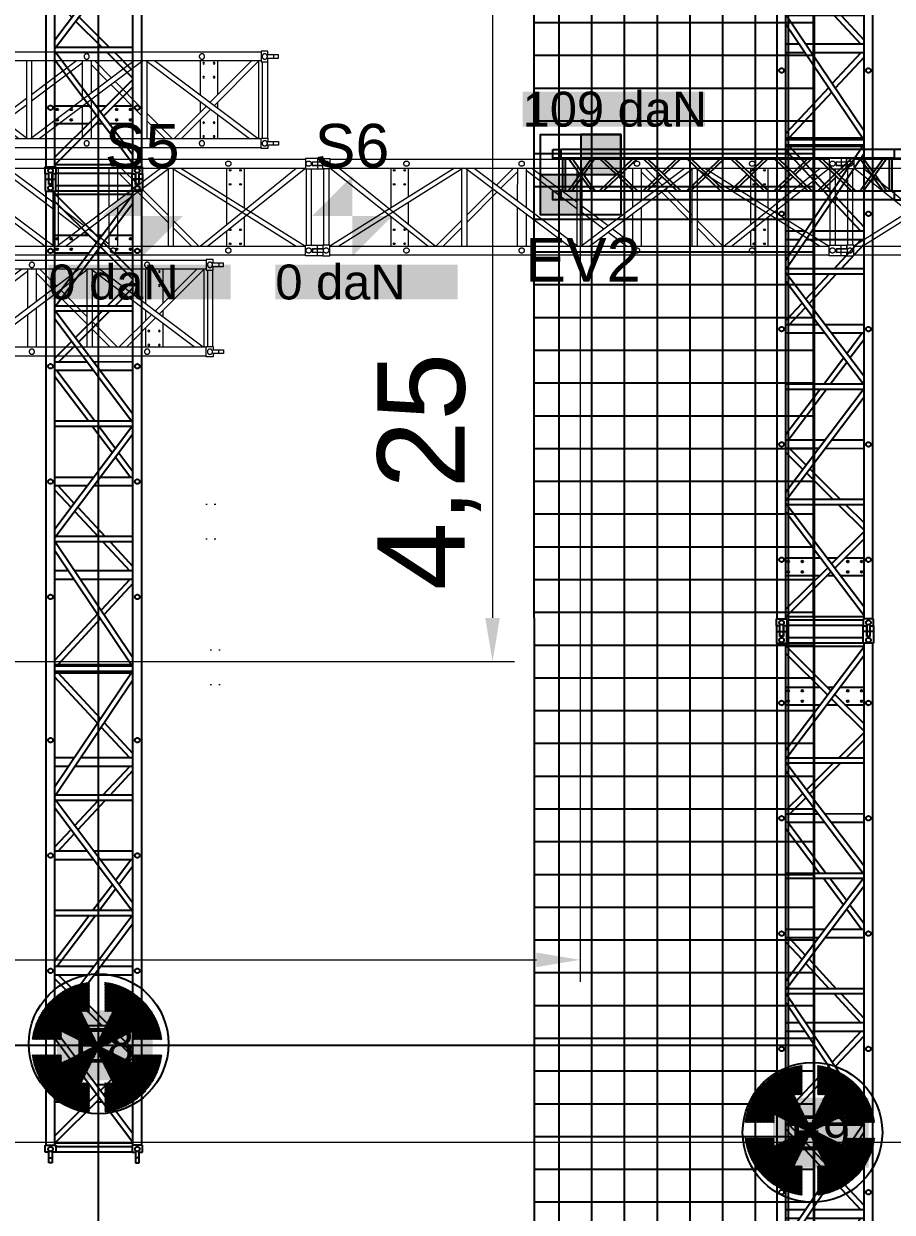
# Model space of a CAD drawing. Header units: millimetres. Extents: x -30921 to 91963, y -65754 to 26853.
# Drawn here: x 10621 to 15595, y -21787 to -14985 of the extents above; entities that cross this region are included whole.
import ezdxf
from ezdxf.enums import TextEntityAlignment as Align

# ---------------------------------------------------------------- set-up
doc = ezdxf.new("R2010")
doc.units = ezdxf.units.MM
doc.header["$LTSCALE"] = 0.1
doc.header["$MEASUREMENT"] = 0
doc.linetypes.add('CACHE2', pattern=[4.7624999999999975, 3.174999999999999, -1.587499999999999])
doc.layers.get('0').update_dxf_attribs({"linetype": 'CONTINUOUS'})
doc.layers.get('Defpoints').update_dxf_attribs({"linetype": 'CONTINUOUS'})
for name, color, linetype in [('BORN IN 90-Charges', 7, 'CONTINUOUS'), ("BORN IN 90-Points d'accroche", 1, 'CONTINUOUS'), ("BORN IN 90-Points d'accroche son", 1, 'CONTINUOUS'), ('BORN IN 90-Poutres', 7, 'CONTINUOUS'), ('LOADIST POINTS_ACCROCHES', 7, 'CONTINUOUS'), ('LOADIST POINTS_ACCROCHES_nom', 7, 'CONTINUOUS'), ('PRE RIG STACCO C500 ACIER', 7, 'CONTINUOUS'), ('SALLE PASSERELLE', 8, 'CONTINUOUS'), ('SALLE PTRES_FACE__LOINTAIN', 100, 'CONTINUOUS'), ('SALLE PTRES_JARDIN_COUR', 90, 'CONTINUOUS')]:
    doc.layers.add(name, color=color, linetype=linetype)
for name, color, linetype, lineweight in [('BORN IN 90-Cotation', 6, 'CONTINUOUS', 9), ('LOADIST POINTS_DECKCHAINES', 7, 'CONTINUOUS', 0), ('PRE RIG STACCO C300 ALU 5m Qte10', 40, 'CONTINUOUS', 0), ('PRE RIG STACCO C500 ALU 2.8m Qte18', 6, 'CONTINUOUS', 0), ('PRE RIG STACCO C500 ALU 3m Qte18', 202, 'CONTINUOUS', 0)]:
    doc.layers.add(name, color=color, linetype=linetype, lineweight=lineweight)
doc.styles.get("Standard").update_dxf_attribs({"font": 'ARIALUNI.TTF'})
doc.dimstyles.new('1-100', dxfattribs={"dimscale": 100, "dimtxt": 2.5, "dimasz": 2.5, "dimexe": 1.25, "dimexo": 0.625, "dimtad": 1, "dimlfac": 0.001, "dimzin": 1, "dimtxsty": 'STANDARD', "dimcen": 2.5, "dimclrd": 256, "dimclre": 256, "dimclrt": 7, "dimadec": 0, "dimazin": 0, "dimtfac": 1, "dimtmove": 0, "dimatfit": 0, "dimfxl": 1, "dimlwd": -1, "dimlwe": -1, "dimarcsym": 0})

# ---------------------------------------------------------------- blocks, each defined once
blk = doc.blocks.new('STACCO_500_CARRE_ACIER_5.60_VERT')
at = {"color": 3}
for p, q in [((-0.0279999999997926, 0), (0.0319999999999254, 2.274e-13)), ((-0.02800000000002, -2.274e-13), (-2.274e-13, 0)), ((-0.02800000000002, -0.0199999999999818), (-0.02800000000002, 0)), ((0, 0), (0, -0.0199999999999818)), ((0.0319999999999254, 0), (0.0319999999999254, 0.0199999999999818)), ((0.0319999999999254, 0.0199999999999818), (0.0714999999997872, 0.0199999999999818)), ((0.0714999999997872, 0.0199999999999818), (0.0714999999997872, -0.0399999999999636)), ((0.0714999999997872, 0.0150000000003274), (5.531500000000278, 0.0150000000003274)), ((5.630999999999858, 0.0199999999999818), (5.53150000000005, 0.0199999999999818)), ((5.53150000000005, 0.0199999999999818), (5.53150000000005, -0.0399999999999636)), ((5.570999999999912, -0.0199999999999818), (5.570999999999912, 0)), ((5.570999999999912, 0), (5.630999999999858, 0)), ((5.599999999999909, 0.0199999999999818), (5.599999999999909, 0.0019999999999527)), ((5.599999999999909, 0.0199999999999818), (5.599999999999909, 0)), ((5.630999999999858, 0), (5.630999999999858, 0.0199999999999818)), ((0.0319999999999254, -0.0199999999997545), (-0.0279999999997926, -0.0199999999999818)), ((0.0319999999999254, -0.0399999999999636), (0.0319999999999254, -0.0199999999999818)), ((0.0714999999997872, -0.0399999999999636), (0.0319999999999254, -0.0399999999999636)), ((0.0350000000000819, -0.0399999999999636), (0.0350000000000819, -0.4769999999998618)), ((0.0350000000000819, -0.0399999999999636), (0.0350000000000819, -0.4769999999998618)), ((0.0650000000000546, -0.0399999999999636), (0.0650000000000546, -0.4769999999998618)), ((0.0714999999997872, -0.0349999999998545), (5.531500000000278, -0.0349999999998545)), ((0.3400729661195783, -0.2923798675751641), (0.0837288324178189, -0.0349999999998545)), ((0.0850000000000364, -0.0399999999999636), (0.0850000000000364, -0.4769999999998618)), ((0.088263534730686, -0.4819999999999709), (0.6818651443884391, -0.0349999999998545)), ((0.3642678963599337, -0.2741603519243654), (0.1260699603385547, -0.0349999999998545)), ((0.1381348556114972, -0.4819999999999709), (0.7317364652694778, -0.0349999999998545)), ((0.3199999623577696, -0.0349999999998545), (0.3199999623577696, -0.2297135575827269)), ((0.4199999623576787, -0.0349999999998545), (0.4199999623576787, -0.2321924173777461)), ((0.724999999999909, -0.4819999999999709), (0.724999999999909, -0.0400727624830779)), ((0.7482635347305405, -0.0349999999998545), (1.341865144388521, -0.4819999999999709)), ((0.7550000000001093, -0.4819999999999709), (0.7550000000001093, -0.0400727624830779)), ((0.7981348556115792, -0.0349999999998545), (1.391736465269332, -0.4819999999999709)), ((0.927160675068535, -0.13216035192454), (1.023930039661308, -0.0349999999998545)), ((0.9513556053088905, -0.1503798675751113), (1.045849999999973, -0.0555036773500888)), ((1.045849999999973, -0.221537010243992), (1.045849999999973, -0.0349999999998545)), ((1.094149999999899, -0.2579083738803547), (1.094149999999899, -0.0349999999998545)), ((1.094149999999899, -0.0469629897559116), (1.38499999999999, -0.2659818533923044)), ((1.128134855611506, -0.0349999999998545), (1.38499999999999, -0.2284272375168257)), ((1.38499999999999, -0.4769272375167475), (1.38499999999999, -0.0349999999998545)), ((1.408263534730622, -0.4819999999999709), (2.001865144388602, -0.0349999999998545)), ((1.414999999999963, -0.4769272375167475), (1.414999999999963, -0.0349999999998545)), ((1.458134855611433, -0.4819999999999709), (2.051736465269414, -0.0349999999998545)), ((1.705850000000054, -0.2579083738803547), (1.705850000000054, -0.0349999999998545)), ((1.754149999999981, -0.221537010243992), (1.754149999999981, -0.0349999999998545)), ((1.754149999999981, -0.052908375643483), (1.854404701223984, -0.1460421822011995)), ((1.77895056533066, -0.0349999999998545), (1.878749142565766, -0.127710080160341)), ((2.045000000000072, -0.4819999999999709), (2.045000000000072, -0.0400727624830779)), ((2.070319664905582, -0.0349999999998545), (2.735872984825164, -0.4819999999999709)), ((2.075000000000045, -0.4819999999999709), (2.075000000000045, -0.0381434142457238)), ((2.124127015174963, -0.0349999999998545), (2.789680335094317, -0.4819999999999709)), ((2.240000000000009, -0.1128228019701964), (2.240000000000009, -0.0349999999998545)), ((2.289999999999963, -0.1464038830513346), (2.289999999999963, -0.0349999999998545)), ((2.487987870410961, -0.2793768176381945), (2.751049434669312, -0.0349999999998545)), ((2.513570507937401, -0.2965586701391203), (2.775849999999991, -0.052908375643483)), ((2.775849999999991, -0.0349999999998545), (2.775849999999991, -0.4727112479163225)), ((2.785000000000081, -0.0349999999998545), (2.785000000000081, -0.4788565857541017)), ((3.475872984825173, -0.0349999999998545), (2.810319664905591, -0.4819999999999709)), ((2.815000000000054, -0.0349999999998545), (2.815000000000054, -0.4788565857541017)), ((2.824149999999917, -0.0349999999998545), (2.824149999999917, -0.4727112479163225)), ((3.086429492062507, -0.2965586701391203), (2.824149999999917, -0.052908375643483)), ((3.112012129589174, -0.2793768176381945), (2.848950565330596, -0.0349999999998545)), ((3.529680335094326, -0.0349999999998545), (2.864127015174972, -0.4819999999999709)), ((3.309999999999945, -0.1464038830513346), (3.309999999999945, -0.0349999999998545)), ((3.359999999999899, -0.1128228019701964), (3.359999999999899, -0.0349999999998545)), ((3.52500000000009, -0.4819999999999709), (3.52500000000009, -0.0381434142457238)), ((4.141865144388475, -0.4819999999999709), (3.548263534730494, -0.0349999999998545)), ((3.555000000000063, -0.4819999999999709), (3.555000000000063, -0.0400727624830779)), ((4.191736465269514, -0.4819999999999709), (3.598134855611533, -0.0349999999998545)), ((3.821049434669248, -0.0349999999998545), (3.721250857434142, -0.127710080160341)), ((3.845849999999927, -0.052908375643483), (3.745595298776152, -0.1460421822011995)), ((3.845849999999927, -0.221537010243992), (3.845849999999927, -0.0349999999998545)), ((3.894150000000081, -0.2579083738803547), (3.894150000000081, -0.0349999999998545)), ((4.184999999999945, -0.4769272375167475), (4.184999999999945, -0.0349999999998545)), ((4.801865144388557, -0.0349999999998545), (4.208263534730576, -0.4819999999999709)), ((4.47186514438863, -0.0349999999998545), (4.214999999999918, -0.2284272375168257)), ((4.214999999999918, -0.4769272375167475), (4.214999999999918, -0.0349999999998545)), ((4.505850000000009, -0.0469629897559116), (4.214999999999918, -0.2659818533923044)), ((4.851736465269368, -0.0349999999998545), (4.258134855611388, -0.4819999999999709)), ((4.505850000000009, -0.2579083738803547), (4.505850000000009, -0.0349999999998545)), ((4.554149999999935, -0.221537010243992), (4.554149999999935, -0.0349999999998545)), ((4.648644394691018, -0.1503798675751113), (4.554149999999935, -0.0555036773500888)), ((4.672839324931373, -0.13216035192454), (4.5760699603386, -0.0349999999998545)), ((4.845000000000027, -0.4819999999999709), (4.845000000000027, -0.0400727624830779)), ((5.461865144388411, -0.4819999999999709), (4.868263534730658, -0.0349999999998545)), ((4.875, -0.4819999999999709), (4.875, -0.0400727624830779)), ((5.51173646526945, -0.4819999999999709), (4.918134855611469, -0.0349999999998545)), ((5.18000003764223, -0.0349999999998545), (5.18000003764223, -0.2321924173777461)), ((5.235732103639975, -0.2741603519243654), (5.473930039661354, -0.0349999999998545)), ((5.25992703388033, -0.2923798675751641), (5.51627116758209, -0.0349999999998545)), ((5.280000037642366, -0.0349999999998545), (5.280000037642366, -0.2297135575827269)), ((5.5150000000001, -0.0399999999999636), (5.5150000000001, -0.4769999999998618)), ((5.53150000000005, -0.0399999999999636), (5.630999999999858, -0.0399999999999636)), ((5.535000000000081, -0.0399999999999636), (5.535000000000081, -0.4769999999998618)), ((5.565000000000054, -0.0399999999999636), (5.565000000000054, -0.4769999999998618)), ((5.570999999999912, -0.0199999999999818), (5.630999999999858, -0.0199999999999818)), ((5.599999999999909, -0.0199999999999818), (5.599999999999909, -0.0399999999999636)), ((5.599999999999909, -0.0219999999999345), (5.599999999999909, -0.0399999999999636)), ((5.630999999999858, -0.0399999999999636), (5.630999999999858, -0.0199999999999818)), ((0.7550000000001093, -0.3050166256800821), (0.9057872518337717, -0.1536201324247486)), ((0.7550000000001093, -0.3475288288652791), (0.9299821820743545, -0.1718396480755473)), ((1.87673202898236, -0.1667836436888592), (2.045000000000072, -0.3230998709707364)), ((1.901076470324142, -0.1484515416482282), (2.045000000000072, -0.2821524654777931)), ((2.240000000000009, -0.4819999999999709), (2.240000000000009, -0.1489609818133886)), ((2.289999999999963, -0.4819999999999709), (2.289999999999963, -0.1825420628942993)), ((3.309999999999945, -0.4819999999999709), (3.309999999999945, -0.1825420628942993)), ((3.359999999999899, -0.4819999999999709), (3.359999999999899, -0.1489609818133886)), ((3.698923529675766, -0.1484515416482282), (3.555000000000063, -0.2821524654777931)), ((3.723267971017548, -0.1667836436888592), (3.555000000000063, -0.3230998709707364)), ((4.845000000000027, -0.3475288288652791), (4.670017817925781, -0.1718396480755473)), ((4.845000000000027, -0.3050166256800821), (4.694212748166137, -0.1536201324247486)), ((0.4199999623576787, -0.2697470332532248), (0.4199999623576787, -0.3301175979868276)), ((1.045849999999973, -0.4819999999999709), (1.04506433955953, -0.2584999999999127)), ((1.414999999999963, -0.2510181466077483), (1.565000000000054, -0.3639726920621342)), ((1.75415297664972, -0.4819999999999709), (1.754935660440423, -0.2584999999999127)), ((3.845847023350188, -0.4819999999999709), (3.845064339559485, -0.2584999999999127)), ((4.184999999999945, -0.2510181466077483), (4.035000000000081, -0.3639726920621342)), ((4.554149999999935, -0.4819999999999709), (4.554935660440378, -0.2584999999999127)), ((5.18000003764223, -0.2697470332532248), (5.18000003764223, -0.3301175979868276)), ((0.3199999623577696, -0.2722257607679239), (0.3199999623577696, -0.3074954476808216)), ((0.528930039661418, -0.4819999999999709), (0.3614463893543416, -0.3138396480753727)), ((0.5712711675821538, -0.4819999999999709), (0.385641319594697, -0.295620132424574)), ((0.5787288324179372, -0.4819999999999709), (0.724999999999909, -0.3351378378013123)), ((1.094149999999899, -0.4819999999999709), (1.094149999999899, -0.2954629897558334)), ((1.414999999999963, -0.2885727624829997), (1.540064339559648, -0.3827499999999873)), ((1.705850000000054, -0.4819999999999709), (1.705850000000054, -0.2954629897558334)), ((2.075000000000045, -0.3100216243562954), (2.240000000000009, -0.4633019981881717)), ((2.289999999999963, -0.4633019981881717), (2.465409884219525, -0.300351133782442)), ((2.313950565330742, -0.4819999999999709), (2.490992521745965, -0.3175329862833678)), ((3.286049434669394, -0.4819999999999709), (3.109007478253943, -0.3175329862833678)), ((3.309999999999945, -0.4633019981881717), (3.134590115780611, -0.300351133782442)), ((3.52500000000009, -0.3100216243562954), (3.359999999999899, -0.4633019981881717)), ((3.894150000000081, -0.4819999999999709), (3.894150000000081, -0.2954629897558334)), ((4.184999999999945, -0.2885727624829997), (4.059935660440487, -0.3827499999999873)), ((4.505850000000009, -0.4819999999999709), (4.505850000000009, -0.2954629897558334)), ((5.021271167582199, -0.4819999999999709), (4.875, -0.3351378378013123)), ((5.028728832417982, -0.4819999999999709), (5.214358680405211, -0.295620132424574)), ((5.071069960338718, -0.4819999999999709), (5.238553610645794, -0.3138396480753727)), ((5.280000037642366, -0.2722257607679239), (5.280000037642366, -0.3074954476808216)), ((0.3199999623577696, -0.3450500635563003), (0.3199999623577696, -0.4819999999999709)), ((0.4199999623576787, -0.3726298011717972), (0.4199999623576787, -0.4819999999999709)), ((0.6210699603386729, -0.4819999999999709), (0.724999999999909, -0.3776500409865093)), ((1.565000000000054, -0.401527307937613), (1.671865144388448, -0.4819999999999709)), ((1.58993566044046, -0.3827499999999873), (1.705850000000054, -0.4700370102441412)), ((2.075000000000045, -0.3509690298492387), (2.21604943466923, -0.4819999999999709)), ((3.52500000000009, -0.3509690298492387), (3.383950565330678, -0.4819999999999709)), ((4.010064339559448, -0.3827499999999873), (3.894150000000081, -0.4700370102441412)), ((4.035000000000081, -0.401527307937613), (3.92813485561146, -0.4819999999999709)), ((4.978930039661236, -0.4819999999999709), (4.875, -0.3776500409865093)), ((5.18000003764223, -0.3726298011717972), (5.18000003764223, -0.4819999999999709)), ((5.280000037642366, -0.3450500635563003), (5.280000037642366, -0.4819999999999709)), ((0.0319999999999254, -0.497000000000071), (-0.0279999999997926, -0.4969999999998436)), ((-0.02800000000002, -0.4969999999998436), (-0.02800000000002, -0.5169999999998254)), ((-0.0279999999997926, -0.5169999999998254), (0.0319999999999254, -0.5170000000000528)), ((-0.02800000000002, -0.516999999999598), (-2.274e-13, -0.5169999999998254)), ((0, -0.5169999999998254), (0, -0.4969999999998436)), ((0.0714999999997872, -0.4769999999998618), (0.0319999999999254, -0.4769999999998618)), ((0.0319999999999254, -0.4769999999998618), (0.0319999999999254, -0.4969999999998436)), ((0.0319999999999254, -0.5169999999998254), (0.0319999999999254, -0.5369999999998072)), ((0.0319999999999254, -0.5369999999998072), (0.0714999999997872, -0.5369999999998072)), ((0.0714999999997872, -0.5369999999998072), (0.0714999999997872, -0.4769999999998618)), ((0.0714999999997872, -0.4819999999997436), (5.531500000000278, -0.4819999999999709)), ((0.0714999999997872, -0.531999999999698), (5.531500000000278, -0.5319999999999255)), ((5.53150000000005, -0.5369999999998072), (5.53150000000005, -0.4769999999998618)), ((5.53150000000005, -0.4769999999998618), (5.630999999999858, -0.4769999999998618)), ((5.630999999999858, -0.5369999999998072), (5.53150000000005, -0.5369999999998072)), ((5.570999999999912, -0.4969999999998436), (5.570999999999912, -0.5169999999998254)), ((5.570999999999912, -0.4969999999998436), (5.630999999999858, -0.4969999999998436)), ((5.570999999999912, -0.5169999999998254), (5.630999999999858, -0.5169999999998254)), ((5.599999999999909, -0.4949999999998909), (5.599999999999909, -0.4769999999998618)), ((5.599999999999909, -0.4969999999998436), (5.599999999999909, -0.4769999999998618)), ((5.599999999999909, -0.5369999999998072), (5.599999999999909, -0.5169999999998254)), ((5.599999999999909, -0.5370000000000346), (5.599999999999909, -0.5190000000000055)), ((5.630999999999858, -0.4769999999998618), (5.630999999999858, -0.4969999999998436)), ((5.630999999999858, -0.5169999999998254), (5.630999999999858, -0.5369999999998072))]:
    blk.add_line(p, q, dxfattribs=at)
at = {"color": 3, "linetype": 'CACHE2'}
for centre in [(0.0499999999999545, -0.0099999999999909), (0.4100000000000819, -0.0099999999999909), (1.069999999999936, -0.0099999999999909), (1.730000000000018, -0.0099999999999909), (2.3900000000001, -0.0099999999999909), (3.210000000000036, -0.0099999999999909), (3.86999999999989, -0.0099999999999909), (4.529999999999972, -0.0099999999999909), (5.190000000000054, -0.0099999999999909), (5.549999999999954, -0.0099999999999909), (0.0499999999999545, -0.5070000000000618), (0.4100000000000819, -0.5070000000000618), (1.069999999999936, -0.5070000000000618), (1.730000000000018, -0.5070000000000618), (2.3900000000001, -0.5070000000000618), (3.210000000000036, -0.5070000000000618), (3.86999999999989, -0.5070000000000618), (4.529999999999972, -0.5070000000000618), (5.190000000000054, -0.5070000000000618), (5.549999999999954, -0.5070000000000618)]:
    blk.add_circle(centre, 0.01345, dxfattribs=at)
at = {"color": 3}
for centre in [(0.3399999623577514, -0.0484999999998763), (0.3999999623576968, -0.0484999999998763), (5.200000037642212, -0.0484999999998763), (5.260000037642384, -0.0484999999998763), (0.3399999623577514, -0.1285000000000309), (0.3999999623576968, -0.1285000000000309), (5.200000037642212, -0.1285000000000309), (5.260000037642384, -0.1285000000000309), (0.3399999623577514, -0.3885000000000218), (0.3999999623576968, -0.3885000000000218), (5.200000037642212, -0.3885000000000218), (5.260000037642384, -0.3885000000000218), (0.3399999623577514, -0.4684999999999491), (0.3999999623576968, -0.4684999999999491), (5.200000037642212, -0.4684999999999491), (5.260000037642384, -0.4684999999999491)]:
    blk.add_circle(centre, 0.005, dxfattribs=at)
blk = doc.blocks.new("POINT D'ACCROCHE LAMELLE LE MANS")
at = {"linetype": 'Continuous', "transparency": 33554457}
h = blk.add_hatch(dxfattribs=at)
h.set_pattern_fill('ANSI31', color=256, scale=25)
h.set_pattern_definition([(45, (0, 0), (-2.20970869120796, 2.209708691207961), [])])
h.paths.add_polyline_path([(89.44271909997767, 203.8854381999627), (-3.638e-12, 24.99999999999273), (-89.44271910006142, 203.8854381999408), (-44.00000000001455, 203.8854381999627), (-44.00000000001091, 371.7186140836056, 0.3467635289638812), (-371.7186140837293, 43.99999999998181), (-203.8854382002065, 43.99999999998541), (-203.8854382002065, 89.44271909997406), (-25.00000000025102, 7.2475e-12), (-203.8854382002064, -89.44271910000678), (-203.8854382002064, -44.00000000001822), (-371.718614083751, -44.00000000001819, 0.3467635289640293), (-44.00000000001091, -371.7186140838385), (-44.00000000001452, -203.8854382001956), (-89.4427191000614, -203.8854382001737), (-3.638e-12, -25.00000000022556), (89.4427190999777, -203.8854382001955), (43.99999999998543, -203.8854382001955), (43.99999999998544, -371.7186140838385, 0.3467635289640209), (371.7186140837148, -44.00000000001819), (203.88543820017, -44.00000000001819), (203.8854382001482, -89.44271910006506), (25.00000000020011, -7.276e-12), (203.88543820017, 89.44271909997404), (203.88543820017, 43.99999999998544), (371.7186140836929, 43.99999999998181, 0.3467635289638732), (43.99999999998544, 371.7186140836056), (43.99999999998543, 203.8854381999627)])
h.paths.add_polyline_path([(-2, 0, -1), (2, 0, -1)], flags=16)
blk = doc.blocks.new('*D56')
at = {"layer": 'BORN IN 90-Cotation', "transparency": 16777216}
for p, q in [((12066.13373764665, 0), (13431.08012758607, 0)), ((13306.08012758607, -250), (13306.08012758607, -3997.92509718253)), ((-3118.494971010414, -4247.925097182529), (13431.08012758607, -4247.925097182529))]:
    blk.add_line(p, q, dxfattribs=at)
for points in [[(13347.74679425274, -250), (13264.41346091941, -250), (13306.08012758607, 0)], [(13264.41346091941, -3997.92509718253), (13347.74679425274, -3997.92509718253), (13306.08012758607, -4247.925097182529)]]:
    blk.add_solid(points, dxfattribs=at)
at = {"layer": 'Defpoints', "color": 0, "transparency": 16777216}
for p in [(12003.63373764665, 0), (-3180.994971010414, -4247.925097182529), (13306.08012758607, -4247.925097182531)]:
    blk.add_point(p, dxfattribs=at)
at = {"layer": 'BORN IN 90-Cotation', "color": 7, "transparency": 16777216, "insert": (12943.102637818, -3159.982213763312), "char_height": 500, "attachment_point": 5, "rotation": 90}
blk.add_mtext('4,25', dxfattribs=at)
blk = doc.blocks.new('*D62')
at = {"layer": 'BORN IN 90-Cotation', "transparency": 16777216}
for p, q in [((0, -62.5), (0, -7123.067114038929)), ((250, -6998.067114038929), (15735.20927764674, -6998.067114038929)), ((15985.20927764674, -7009.123401879357), (15985.20927764674, -7123.067114038929))]:
    blk.add_line(p, q, dxfattribs=at)
for points in [[(250, -6956.400447372264), (250, -7039.733780705596), (0, -6998.067114038929)], [(15735.20927764674, -7039.733780705596), (15735.20927764674, -6956.400447372264), (15985.20927764674, -6998.067114038929)]]:
    blk.add_solid(points, dxfattribs=at)
at = {"layer": 'Defpoints', "color": 0, "transparency": 16777216}
for p in [(0, 0), (15985.20927764674, -6946.623401879357), (15985.20927764674, -6998.067114038929)]:
    blk.add_point(p, dxfattribs=at)
at = {"layer": 'BORN IN 90-Cotation', "color": 7, "transparency": 16777216, "insert": (7701.913164133928, -6635.089624270853), "char_height": 500, "attachment_point": 5}
blk.add_mtext('15,99', dxfattribs=at)
blk = doc.blocks.new('C300A - Poutre lg2000mm')
for p, q in [((45, 264), (1955, 264)), ((45, 214), (1955, 214)), ((57, 214), (57, 25)), ((73, 214), (73, 25)), ((222.4002219752422, 214), (87.9650755317275, 25)), ((155.1826487534848, 119.5), (87.9650755317275, 214)), ((242.0349244682725, 214), (107.5997780247578, 25)), ((164.9999999999999, 133.3020408701007), (107.5997780247578, 214)), ((462.27237859357, 25), (264.5736338236954, 214)), ((485.4263661763044, 25), (287.72762140643, 214)), ((462.27237859357, 214), (375, 130.567606064547)), ((485.4263661763044, 214), (386.5769937913672, 119.5)), ((712.27237859357, 25), (514.5736338236954, 214)), ((735.4263661763044, 25), (537.7276214064299, 214)), ((712.27237859357, 214), (625, 130.567606064547)), ((735.4263661763044, 214), (636.576993791367, 119.5)), ((962.2723785935701, 25), (764.5736338236954, 214)), ((985.4263661763043, 25), (787.7276214064299, 214)), ((962.2723785935701, 214), (875, 130.567606064547)), ((985.4263661763043, 214), (886.5769937913672, 119.5)), ((1212.27237859357, 25), (1014.573633823695, 214)), ((1235.426366176304, 25), (1037.72762140643, 214)), ((1212.27237859357, 214), (1125, 130.567606064547)), ((1235.426366176304, 214), (1136.576993791367, 119.5)), ((1462.27237859357, 25), (1264.573633823695, 214)), ((1485.426366176304, 25), (1287.72762140643, 214)), ((1462.27237859357, 214), (1375, 130.567606064547)), ((1485.426366176304, 214), (1386.576993791367, 119.5)), ((1514.573633823696, 25), (1712.27237859357, 214)), ((1514.573633823696, 214), (1613.423006208632, 119.4999999999999)), ((1537.72762140643, 25), (1735.426366176304, 214)), ((1537.72762140643, 214), (1625, 130.567606064547)), ((1757.965075531727, 214), (1892.400221975242, 25)), ((1777.599778024758, 214), (1912.034924468272, 25)), ((1835, 133.3020408701008), (1892.400221975242, 214)), ((1844.817351246515, 119.5), (1912.034924468272, 214)), ((1927, 214), (1927, 25)), ((1943, 214), (1943, 25)), ((222.4002219752422, 25), (165, 105.6979591298993)), ((242.0349244682725, 25), (174.8173512465151, 119.5)), ((363.4230062086327, 119.5), (264.5736338236954, 25)), ((375, 108.4323939354529), (287.72762140643, 25)), ((613.4230062086327, 119.5), (514.5736338236954, 25)), ((625, 108.4323939354529), (537.7276214064299, 25)), ((863.4230062086327, 119.5), (764.5736338236954, 25)), ((875, 108.4323939354529), (787.7276214064299, 25)), ((1113.423006208632, 119.5), (1014.573633823695, 25)), ((1125, 108.4323939354529), (1037.72762140643, 25)), ((1363.423006208632, 119.5), (1264.573633823695, 25)), ((1375, 108.4323939354529), (1287.72762140643, 25)), ((1625, 108.4323939354529), (1712.27237859357, 25)), ((1636.576993791367, 119.5), (1735.426366176304, 25)), ((1757.965075531727, 25), (1825.182648753485, 119.5)), ((1777.599778024758, 25), (1835, 105.6979591298993)), ((45, 25), (1955, 25)), ((45, -25), (1955, -25))]:
    blk.add_line(p, q)
for points in [[(0, 214), (45, 214), (45, 264), (0, 264)], [(2000, 214), (1955, 214), (1955, 264), (2000, 264)], [(0, -25), (45, -25), (45, 25), (0, 25)], [(2000, -25), (1955, -25), (1955, 25), (2000, 25)]]:
    blk.add_lwpolyline(points, close=True)
blk = doc.blocks.new('Point son V2015')
for points in [[(2.82e-14, 230), (0, 0), (230, -1.127e-13)], [(-2.829e-13, -230), (0, 0), (-230, 3.674e-13)]]:
    blk.add_hatch(color=256).paths.add_polyline_path(points)
at = {"color": 7, "lineweight": 0, "flags": 8}
blk.add_attdef('NUMEROTATION', text='', height=250, dxfattribs=at).set_placement((2.04701407865059, 277.0193179652501), align=Align.CENTER)
at = {"lineweight": 0, "flags": 9}
blk.add_attdef('CHARGE', text='', height=250, dxfattribs=at).set_placement((0, -115), align=Align.CENTER)
blk = doc.blocks.new('Point video V2015')
h = blk.add_hatch(color=256)
h.paths.add_polyline_path([(230, -2.274e-13), (0, 0), (-2.274e-13, -230), (229.9999999999999, -230.0000000000002)])
h.paths.add_polyline_path([(0, 0), (-230, 1.137e-13), (-229.9999999999999, 230.0000000000001), (1.137e-13, 230)])
for points in [[(-229.9999999999999, -230), (230.0000000000001, -230), (230.0000000000001, 230), (-229.9999999999999, 230)], [(0, 0), (-230, 1.137e-13), (-229.9999999999999, 230.0000000000001), (1.137e-13, 230)], [(230, -2.274e-13), (0, 0), (-2.274e-13, -230), (229.9999999999999, -230.0000000000002)]]:
    blk.add_lwpolyline(points, close=True)
at = {"color": 7, "lineweight": 0, "flags": 8}
blk.add_attdef('NUMEROTATION', text='', height=250, dxfattribs=at).set_placement((2.04701407865059, 277.0193179652501), align=Align.CENTER)
at = {"lineweight": 0, "flags": 9}
blk.add_attdef('CHARGE', text='', height=250, dxfattribs=at).set_placement((0, -115), align=Align.CENTER)
blk = doc.blocks.new('*D71')
at = {"layer": 'BORN IN 90-Cotation', "transparency": 16777216}
for p, q in [((0, -1428.772086687749), (0, -6079.611039381683)), ((13807.02713852932, -1523.297450097538), (13807.02713852932, -6079.611039381683)), ((250, -5954.611039381683), (13557.02713852932, -5954.611039381683))]:
    blk.add_line(p, q, dxfattribs=at)
for points in [[(250, -5912.944372715017), (250, -5996.27770604835), (0, -5954.611039381683)], [(13557.02713852932, -5996.27770604835), (13557.02713852932, -5912.944372715017), (13807.02713852932, -5954.611039381683)]]:
    blk.add_solid(points, dxfattribs=at)
at = {"layer": 'Defpoints', "color": 0, "transparency": 16777216}
for p in [(0, -1366.272086687749), (13807.02713852932, -1460.797450097538), (13807.02713852932, -5954.611039381683)]:
    blk.add_point(p, dxfattribs=at)
at = {"layer": 'BORN IN 90-Cotation', "color": 7, "transparency": 16777216, "insert": (2049.859426407173, -5591.633549613607), "char_height": 500, "attachment_point": 5}
blk.add_mtext('13,81', dxfattribs=at)
blk = doc.blocks.new('Safety béta')
blk.add_line((0, 4), (0, -4))
at = {"flags": 1}
for tag, p in [('CODE', (110.3987701622854, -156.2382209275031, 250)), ('DESCRIPTION', (107.9786827137438, -266.6645306340242, 250)), ('POIDS', (110.3987701622854, -377.4789843707822, 250))]:
    blk.add_attdef(tag, p, '', height=50, dxfattribs=at)
blk = doc.blocks.new('Manchon+Goupille conique')
at = {"extrusion": (0, -1, 1e-16)}
for p in [(29.42380986679723, 23.96965995282085, 0.0378889389197185), (29.42380986679723, -24.54210156172917, 0.0378889389233535)]:
    blk.add_blockref('Safety béta', p, dxfattribs=at)
blk = doc.blocks.new('Ensemble liaison manchon C300')
at = {"xscale": -1}
for p, rotation in [((-1.137e-13, 4.263e-13), 134.9999999999999), ((239, -238.9999999999999), 315)]:
    blk.add_blockref('Manchon+Goupille conique', p, dxfattribs=dict(at, rotation=rotation))
for p, rotation in [((239, 4.263e-13), 225), ((-5.68e-14, -238.9999999999999), 45.00000000000001)]:
    blk.add_blockref('Manchon+Goupille conique', p, dxfattribs=dict(rotation=rotation))
blk = doc.blocks.new('C300A - Pont lg2000mm')
at = {"extrusion": (-1, 0, 1e-16), "rotation": 90}
blk.add_blockref('Ensemble liaison manchon C300', (2.274e-13, -238.9999999999999, 2000), dxfattribs=at)
at = {"flags": 1}
for tag, p in [('CODE', (550.7481543964851, -679.9904828581437)), ('DESCRIPTION', (548.3280669479433, -790.4167925646645)), ('POIDS', (550.7481543964851, -901.2312463014225))]:
    blk.add_attdef(tag, p, '', height=50, dxfattribs=at)
blk = doc.blocks.new('stacco_500_carre_300')
at = {"color": 0}
for p, q in [((-0.1279999999995652, 2.274e-13), (-0.0679999999998472, 2.274e-13)), ((-0.1279999999997926, 0), (-0.1, 0)), ((-0.1279999999997926, -0.0199999999997545), (-0.1279999999997926, 2.274e-13)), ((-0.0999999999997726, 0), (-0.0999999999997726, -0.0199999999999818)), ((-0.0679999999998472, 0), (-0.0679999999998472, 0.0199999999999818)), ((-0.0679999999998472, 0.0199999999999818), (-0.0284999999999854, 0.0199999999999818)), ((-0.0284999999999855, 0.0199999999999818), (-0.0284999999999855, -0.0399999999999636)), ((-0.0284999999999855, 0.0149999999994179), (2.831499999934158, 0.0149999999994179)), ((2.930999999933965, 0.0199999999999818), (2.831499999934158, 0.0199999999999818)), ((2.831499999934158, 0.0199999999999818), (2.831499999934158, -0.0399999999999636)), ((2.870999999934019, -0.0199999999999818), (2.870999999934019, 0)), ((2.870999999934019, 0), (2.930999999933965, 0)), ((2.899999999934016, 0.0199999999999818), (2.899999999934016, 0)), ((2.930999999933965, 0), (2.930999999933965, 0.0199999999999818)), ((-0.0679999999998472, -0.0199999999997545), (-0.1279999999995652, -0.0199999999997545)), ((-0.0679999999998472, -0.0399999999999636), (-0.0679999999998472, -0.0199999999999818)), ((-0.0284999999999854, -0.0399999999999636), (-0.0679999999998472, -0.0399999999999636)), ((-0.0650000000003729, -0.0399999999990541), (-0.0650000000003729, -0.4769999999887205)), ((-0.0650000000003729, -0.0399999999990541), (-0.0650000000003729, -0.4769999999887205)), ((-0.0350000000010823, -0.0399999999992815), (-0.0350000000010823, -0.4769999999889479)), ((-0.0284999999999855, -0.0349999999996271), (2.831499999934158, -0.0349999999996271)), ((0.6848651443722247, -0.0349999999993997), (-0.0284999999999855, -0.4819999999886023)), ((0.5322877682438047, -0.4819999999888296), (-0.0284999999999855, -0.0349999999996271)), ((0.7347364652518991, -0.0349999999993997), (0.0237659268098924, -0.4819999999888296)), ((0.5744164570824069, -0.4819999999888296), (0.023765926809888, -0.0349999999996271)), ((0.319999962350721, -0.0349999999993997), (0.3210831099496149, -0.2629485767778215)), ((0.4199999623483564, -0.0349999999993997), (0.4199999623483564, -0.2009665282154669)), ((0.7249999999833108, -0.0400727624823958), (0.7249999999830834, -0.4819999999888296)), ((0.7482635347134874, -0.0349999999993997), (1.341865144357143, -0.4819999999886023)), ((0.7549999999826014, -0.0400727624821684), (0.754999999982374, -0.4819999999886023)), ((0.7981348555931618, -0.0349999999993997), (1.391736465236817, -0.4819999999888296)), ((0.9271606750469344, -0.1321603519215841), (1.023930039637662, -0.0349999999993997)), ((0.9513556052868352, -0.1503798675717007), (1.04509607203272, -0.0562606514654363)), ((1.045100603597575, -0.0349999999993997), (1.045060971131533, -0.2209428476094217)), ((1.094999999974788, -0.0347991975997957), (1.094935660414876, -0.258499999994001)), ((1.094999999974561, -0.047603065512476), (1.384999999967703, -0.2659818533861653)), ((1.128134855585358, -0.0349999999993997), (1.384999999967703, -0.2284272375115961)), ((1.384999999967703, -0.0349999999993997), (1.384999999967703, -0.4769272375058336)), ((1.408263534697653, -0.4819999999886023), (2.001865144341763, -0.0349999999993997)), ((1.414999999966994, -0.0349999999991724), (1.414999999966994, -0.4769272375056062)), ((1.458134855577327, -0.4819999999888296), (2.051736465221438, -0.0349999999993997)), ((1.705100603581968, -0.0349999999993997), (1.705044958437383, -0.2585145945361091)), ((1.754999999959181, -0.0347991975997957), (1.754999999958954, -0.2208969344815159)), ((1.754999999958954, -0.0559996595707162), (1.84875748465447, -0.1502947073697669)), ((1.776428228904023, -0.0349999999993997), (1.872981640717853, -0.1320531837886847)), ((2.044999999952096, -0.0400727624823958), (2.044999999951869, -0.4819999999888296)), ((2.068263534682273, -0.0349999999993997), (2.77923407312428, -0.4819999999888296)), ((2.074999999951387, -0.0400727624823958), (2.07499999995116, -0.4819999999888296)), ((2.118134855561947, -0.0349999999993997), (2.831499999934158, -0.4819999999886023)), ((2.228583542851765, -0.4819999999888296), (2.779234073124284, -0.0349999999996271)), ((2.270712231690367, -0.4819999999888296), (2.831499999934158, -0.0349999999996271)), ((2.379999962302008, -0.0349999999991724), (2.379910008052825, -0.3591581498052599)), ((2.479999962299643, -0.0349999999993997), (2.479853145414081, -0.261655418806398)), ((2.831499999934158, -0.0399999999999636), (2.930999999933965, -0.0399999999999636)), ((2.83499999993578, -0.0399999999992815), (2.83499999993578, -0.4769999999889479)), ((2.864999999935071, -0.0399999999992815), (2.864999999935071, -0.4769999999889479)), ((2.864999999935071, -0.0399999999992815), (2.864999999935071, -0.4769999999889479)), ((2.870999999934019, -0.0199999999999818), (2.930999999933965, -0.0199999999999818)), ((2.899999999934016, -0.0199999999999818), (2.899999999934016, -0.0399999999999636)), ((2.930999999933965, -0.0399999999999636), (2.930999999933965, -0.0199999999999818)), ((0.754999999982374, -0.3050166256730336), (0.9057872518128532, -0.153620132421338)), ((0.754999999982374, -0.3475288288570937), (0.929982182052754, -0.1718396480716819)), ((1.870110331904243, -0.1717699822090708), (2.044999999951869, -0.3476623886842844)), ((1.894341257767564, -0.1535233607637565), (2.044999999951869, -0.3049619305666056)), ((0.4199999623483564, -0.2321924173725165), (0.4189621413633797, -0.3558072964417418)), ((1.04505296790262, -0.2584914368101181), (1.045005328557181, -0.4819999999888296)), ((1.414999999966767, -0.2510181466018366), (1.564999999963674, -0.3639726920539488)), ((1.754999999958954, -0.258499999994001), (1.754999999958954, -0.481999999990876)), ((0.3207053759197325, -0.3133491578658603), (0.3199999623504937, -0.4819999999888296)), ((0.5787288324045221, -0.4819999999888296), (0.7249999999830834, -0.3351378377935816)), ((1.094999999974788, -0.2961030655067134), (1.094999999974561, -0.4820106560155182)), ((1.414999999966994, -0.2885727624764058), (1.540064339523496, -0.3827499999908923)), ((1.705044958437611, -0.2960692104109057), (1.705005328541574, -0.4819999999888296)), ((2.07499999995116, -0.3351172141437928), (2.221126418028006, -0.4819999999888296)), ((2.479999962299416, -0.3151782166376003), (2.479999962299416, -0.4819999999888296)), ((0.419999962348129, -0.3924961768377967), (0.419999962348129, -0.4819999999888296)), ((0.6210699603243484, -0.4819999999886023), (0.7249999999830834, -0.3776500409778691)), ((1.564999999963447, -0.401527307928518), (1.671865144349339, -0.4819999999886023)), ((1.58993566040317, -0.3827499999911197), (1.705008013514088, -0.4694029689246691)), ((2.07499999995116, -0.3778343951441911), (2.178571771003362, -0.4819999999888296)), ((2.379999962301781, -0.3948875158219415), (2.379999962301781, -0.4819999999886023)), ((-0.0679999999998472, -0.4969999999882475), (-0.1279999999995652, -0.4969999999877928)), ((-0.1279999999997926, -0.4969999999877928), (-0.1279999999997926, -0.5169999999877746)), ((-0.1279999999995652, -0.5169999999877746), (-0.0679999999998472, -0.5169999999882294)), ((-0.1279999999997926, -0.5169999999875472), (-0.1, -0.516999999988002)), ((-0.0999999999997726, -0.516999999988002), (-0.0999999999997726, -0.4969999999880202)), ((-0.0284999999999854, -0.4769999999880384), (-0.0679999999998472, -0.4769999999880384)), ((-0.0679999999998472, -0.4769999999880384), (-0.0679999999998472, -0.4969999999880202)), ((-0.0679999999998472, -0.516999999988002), (-0.0679999999998472, -0.5369999999879838)), ((-0.0679999999998472, -0.5369999999879838), (-0.0284999999999854, -0.5369999999879838)), ((-0.0284999999999855, -0.5369999999879838), (-0.0284999999999855, -0.4769999999880384)), ((-0.0284999999999855, -0.4819999999888296), (2.831499999934158, -0.4819999999888296)), ((-0.0284999999999855, -0.5319999999876474), (2.831499999934158, -0.5319999999876474)), ((2.831499999934158, -0.5369999999879838), (2.831499999934158, -0.4769999999880384)), ((2.831499999934158, -0.4769999999880384), (2.930999999933965, -0.4769999999880384)), ((2.930999999933965, -0.5369999999879838), (2.831499999934158, -0.5369999999879838)), ((2.870999999934019, -0.4969999999880202), (2.870999999934019, -0.516999999988002)), ((2.870999999934019, -0.4969999999880202), (2.930999999933965, -0.4969999999880202)), ((2.870999999934019, -0.516999999988002), (2.930999999933965, -0.516999999988002)), ((2.899999999934016, -0.4969999999880202), (2.899999999934016, -0.4769999999880384)), ((2.899999999934016, -0.5369999999879838), (2.899999999934016, -0.516999999988002)), ((2.930999999933965, -0.4769999999880384), (2.930999999933965, -0.4969999999880202)), ((2.930999999933965, -0.516999999988002), (2.930999999933965, -0.5369999999879838))]:
    blk.add_line(p, q, dxfattribs=at)
at = {"color": 0, "linetype": 'CACHE2'}
for centre in [(-0.050000000000955, -0.0099999999999909), (0.4099999999905322, -0.0099999999999909), (1.069999999974925, -0.0099999999999909), (1.729999999959318, -0.0099999999997635), (2.389999999943711, -0.0099999999997635), (2.849999999935198, -0.0099999999999909), (-0.050000000000955, -0.5069999999882385), (0.4099999999905322, -0.5069999999882385), (1.069999999974925, -0.5069999999882385), (1.729999999959318, -0.5069999999880112), (2.389999999943711, -0.5069999999880112), (2.849999999935198, -0.5069999999882385)]:
    blk.add_circle(centre, 0.0149999999996453, dxfattribs=at)
at = {"color": 0}
for centre in [(0.3399999623500207, -0.0484999999989668), (0.3999999623486019, -0.0484999999989668), (2.399999962301308, -0.0484999999989668), (2.459999962299889, -0.0484999999989668), (0.3399999623500207, -0.1284999999970751), (0.3999999623486019, -0.1284999999970751), (2.399999962301308, -0.1284999999970751), (2.459999962299889, -0.1284999999970751), (0.3399999623500207, -0.3884999999909269), (0.3999999623486019, -0.3884999999909269), (2.399999962301308, -0.3884999999909269), (2.459999962299889, -0.3884999999909269), (0.3399999623500207, -0.4684999999890352), (0.3999999623486019, -0.4684999999890352), (2.399999962301308, -0.4684999999890352), (2.459999962299889, -0.4684999999890352)]:
    blk.add_circle(centre, 0.0049999999998818, dxfattribs=at)
blk = doc.blocks.new('stacco_500_carre_280')
at = {"color": 0}
for p, q in [((-0.0279999999995653, 2.274e-13), (0.0320000000001528, 2.274e-13)), ((-0.0279999999997926, 0), (0, 0)), ((-0.0279999999997926, -0.0199999999997545), (-0.0279999999997926, 2.274e-13)), ((2.274e-13, 0), (2.274e-13, -0.0199999999999818)), ((0.0320000000001528, 0), (0.0320000000001528, 0.0199999999999818)), ((0.0320000000001528, 0.0199999999999818), (0.0715000000000146, 0.0199999999999818)), ((0.0715000000000146, 0.0199999999999818), (0.0715000000000146, -0.0399999999999636)), ((0.0715000000000146, 0.0149999999991906), (2.731499999934385, 0.0149999999994179)), ((2.830999999933965, 0.0199999999999818), (2.731499999934158, 0.0199999999999818)), ((2.731499999934158, 0.0199999999999818), (2.731499999934158, -0.0399999999999636)), ((2.770999999934019, -0.0199999999999818), (2.770999999934019, 0)), ((2.770999999934019, 0), (2.830999999933965, 0)), ((2.799999999934016, 0.0199999999999818), (2.799999999934016, 0)), ((2.830999999933965, 0), (2.830999999933965, 0.0199999999999818)), ((0.0320000000001528, -0.0199999999997545), (-0.0279999999995653, -0.0199999999997545)), ((0.0320000000001528, -0.0399999999999636), (0.0320000000001528, -0.0199999999999818)), ((0.0715000000000146, -0.0399999999999636), (0.0320000000001528, -0.0399999999999636)), ((0.0349999999996271, -0.0399999999990541), (0.0349999999996271, -0.4769999999887205)), ((0.0349999999996271, -0.0399999999990541), (0.0349999999996271, -0.4769999999887205)), ((0.0649999999989177, -0.0399999999992815), (0.0649999999989177, -0.4769999999889479)), ((0.0715000000002419, -0.0349999999996271), (2.731499999934612, -0.0349999999993997)), ((0.0837288324164547, -0.0349999999993997), (0.3400729661118476, -0.2923798675685702)), ((0.0849999999984448, -0.0399999999992815), (0.0849999999984448, -0.4769999999889479)), ((0.088263534728867, -0.4819999999888296), (0.6818651443729778, -0.0349999999993997)), ((0.1260699603362809, -0.0349999999993997), (0.3642678963517483, -0.2741603519179989)), ((0.1381348556085413, -0.4819999999888296), (0.7317364652526522, -0.0349999999993997)), ((0.319999962350721, -0.0349999999993997), (0.319999962350721, -0.2297135575774973)), ((0.4199999623483564, -0.0349999999993997), (0.4199999623483564, -0.2321924173725165)), ((0.7249999999833108, -0.0400727624823958), (0.7249999999830834, -0.4819999999888296)), ((0.7482635347134874, -0.0349999999993997), (1.341865144357143, -0.4819999999886023)), ((0.7549999999826014, -0.0400727624821684), (0.754999999982374, -0.4819999999886023)), ((0.7981348555931618, -0.0349999999993997), (1.391736465236817, -0.4819999999888296)), ((0.9271606750469344, -0.1321603519215841), (1.023930039637662, -0.0349999999993997)), ((0.9513556052868352, -0.1503798675717007), (1.04509607203272, -0.0562606514654363)), ((1.045100603597575, -0.0349999999993997), (1.045060971131533, -0.2209428476094217)), ((1.094999999974788, -0.0347991975997957), (1.094935660414876, -0.258499999994001)), ((1.094999999974561, -0.047603065512476), (1.384999999967703, -0.2659818533861653)), ((1.128134855585358, -0.0349999999993997), (1.384999999967703, -0.2284272375115961)), ((1.384999999967703, -0.0349999999993997), (1.384999999967703, -0.4769272375058336)), ((1.408263534697653, -0.4819999999886023), (2.001865144341763, -0.0349999999993997)), ((1.414999999966994, -0.0349999999991724), (1.414999999966994, -0.4769272375056062)), ((1.458134855577327, -0.4819999999888296), (2.051736465221438, -0.0349999999993997)), ((1.705100603581968, -0.0349999999993997), (1.705044958437383, -0.2585145945361091)), ((1.754999999959181, -0.0347991975997957), (1.754999999958954, -0.2208969344815159)), ((1.754999999958954, -0.0559996595707162), (1.84875748465447, -0.1502947073697669)), ((1.776428228904023, -0.0349999999993997), (1.872981640717853, -0.1320531837886847)), ((2.044999999952096, -0.0400727624823958), (2.044999999951869, -0.4819999999888296)), ((2.068263534682273, -0.0349999999993997), (2.661865144325929, -0.4819999999888296)), ((2.074999999951387, -0.0400727624823958), (2.07499999995116, -0.4819999999888296)), ((2.118134855561947, -0.0349999999993997), (2.711736465205603, -0.4819999999886023)), ((2.379999962302008, -0.0349999999991724), (2.379999962301781, -0.3301433748004001)), ((2.435782705726069, -0.2741984568656335), (2.674287768193607, -0.0349999999993997)), ((2.459844590750435, -0.2923177854370351), (2.71641645703221, -0.0349999999991724)), ((2.479999962299643, -0.0349999999993997), (2.479999962299643, -0.2298526495699207)), ((2.714999999936253, -0.0399999999990541), (2.714999999936253, -0.4769999999887205)), ((2.731499999934158, -0.0399999999999636), (2.830999999933965, -0.0399999999999636)), ((2.73499999993578, -0.0399999999992815), (2.73499999993578, -0.4769999999889479)), ((2.764999999935071, -0.0399999999992815), (2.764999999935071, -0.4769999999889479)), ((2.764999999935071, -0.0399999999992815), (2.764999999935071, -0.4769999999889479)), ((2.770999999934019, -0.0199999999999818), (2.830999999933965, -0.0199999999999818)), ((2.799999999934016, -0.0199999999999818), (2.799999999934016, -0.0399999999999636)), ((2.830999999933965, -0.0399999999999636), (2.830999999933965, -0.0199999999999818)), ((0.754999999982374, -0.3050166256730336), (0.9057872518128532, -0.153620132421338)), ((0.754999999982374, -0.3475288288570937), (0.929982182052754, -0.1718396480716819)), ((1.870110331904243, -0.1717699822090708), (2.044999999951869, -0.3476623886842844)), ((1.894341257767564, -0.1535233607637565), (2.044999999951869, -0.3049619305666056)), ((0.419999962348129, -0.2697470332470857), (0.419999962348129, -0.3301175979790969)), ((1.04505296790262, -0.2584914368101181), (1.045005328557181, -0.4819999999888296)), ((1.414999999966767, -0.2510181466018366), (1.564999999963674, -0.3639726920539488)), ((1.754999999958954, -0.258499999994001), (1.754999999958954, -0.481999999990876)), ((0.3199999623504937, -0.2722257607615575), (0.3199999623504937, -0.3086379121550635)), ((0.3614463893461561, -0.3138396480680967), (0.5289300396491399, -0.4819999999888296)), ((0.3856413195860568, -0.2956201324179801), (0.5712711675689662, -0.4819999999888296)), ((0.5787288324045221, -0.4819999999888296), (0.7249999999830834, -0.3351378377935816)), ((1.094999999974788, -0.2961030655067134), (1.094999999974561, -0.4820106560155182)), ((1.414999999966994, -0.2885727624764058), (1.540064339523496, -0.3827499999908923)), ((1.705044958437611, -0.2960692104109057), (1.705005328541574, -0.4819999999888296)), ((2.07499999995116, -0.3351172141437928), (2.221126418028006, -0.4819999999888296)), ((2.228583542851765, -0.4819999999888296), (2.414395489671733, -0.2956478509536282)), ((2.270712231690367, -0.4819999999888296), (2.438457374696099, -0.3137671795250299)), ((2.479999962299416, -0.2721038171371219), (2.479999962299416, -0.4819999999888296)), ((0.3199999623504937, -0.3450500635483422), (0.3199999623504937, -0.4819999999888296)), ((0.419999962348129, -0.3726298011633844), (0.419999962348129, -0.4819999999888296)), ((0.6210699603243484, -0.4819999999886023), (0.7249999999830834, -0.3776500409778691)), ((1.564999999963447, -0.401527307928518), (1.671865144349339, -0.4819999999886023)), ((1.58993566040317, -0.3827499999911197), (1.705008013514088, -0.4694029689246691)), ((2.07499999995116, -0.3778343951441911), (2.178571771003362, -0.4819999999888296)), ((2.379999962301781, -0.3723945423676014), (2.379999962301781, -0.4819999999886023)), ((0.0320000000001528, -0.4969999999882475), (-0.0279999999995653, -0.4969999999877928)), ((-0.0279999999997926, -0.4969999999877928), (-0.0279999999997926, -0.5169999999877746)), ((-0.0279999999995653, -0.5169999999877746), (0.0320000000001528, -0.5169999999882294)), ((-0.0279999999997926, -0.5169999999875472), (0, -0.516999999988002)), ((2.274e-13, -0.516999999988002), (2.274e-13, -0.4969999999880202)), ((0.0715000000000146, -0.4769999999880384), (0.0320000000001528, -0.4769999999880384)), ((0.0320000000001528, -0.4769999999880384), (0.0320000000001528, -0.4969999999880202)), ((0.0320000000001528, -0.516999999988002), (0.0320000000001528, -0.5369999999879838)), ((0.0320000000001528, -0.5369999999879838), (0.0715000000000146, -0.5369999999879838)), ((0.0715000000000146, -0.5369999999879838), (0.0715000000000146, -0.4769999999880384)), ((0.0715000000000146, -0.4819999999888296), (2.731499999934385, -0.4819999999888296)), ((0.0715000000000146, -0.5319999999876474), (2.731499999934385, -0.5319999999876474)), ((2.731499999934158, -0.5369999999879838), (2.731499999934158, -0.4769999999880384)), ((2.731499999934158, -0.4769999999880384), (2.830999999933965, -0.4769999999880384)), ((2.830999999933965, -0.5369999999879838), (2.731499999934158, -0.5369999999879838)), ((2.770999999934019, -0.4969999999880202), (2.770999999934019, -0.516999999988002)), ((2.770999999934019, -0.4969999999880202), (2.830999999933965, -0.4969999999880202)), ((2.770999999934019, -0.516999999988002), (2.830999999933965, -0.516999999988002)), ((2.799999999934016, -0.4969999999880202), (2.799999999934016, -0.4769999999880384)), ((2.799999999934016, -0.5369999999879838), (2.799999999934016, -0.516999999988002)), ((2.830999999933965, -0.4769999999880384), (2.830999999933965, -0.4969999999880202)), ((2.830999999933965, -0.516999999988002), (2.830999999933965, -0.5369999999879838))]:
    blk.add_line(p, q, dxfattribs=at)
at = {"color": 0, "linetype": 'CACHE2'}
for centre in [(0.049999999999045, -0.0099999999999909), (0.4099999999905322, -0.0099999999999909), (1.069999999974925, -0.0099999999999909), (1.729999999959318, -0.0099999999997635), (2.389999999943711, -0.0099999999997635), (2.749999999935198, -0.0099999999999909), (0.049999999999045, -0.5069999999882385), (0.4099999999905322, -0.5069999999882385), (1.069999999974925, -0.5069999999882385), (1.729999999959318, -0.5069999999880112), (2.389999999943711, -0.5069999999880112), (2.749999999935198, -0.5069999999882385)]:
    blk.add_circle(centre, 0.0149999999996453, dxfattribs=at)
at = {"color": 0}
for centre in [(0.3399999623500207, -0.0484999999989668), (0.3999999623486019, -0.0484999999989668), (2.399999962301308, -0.0484999999989668), (2.459999962299889, -0.0484999999989668), (0.3399999623500207, -0.1284999999970751), (0.3999999623486019, -0.1284999999970751), (2.399999962301308, -0.1284999999970751), (2.459999962299889, -0.1284999999970751), (0.3399999623500207, -0.3884999999909269), (0.3999999623486019, -0.3884999999909269), (2.399999962301308, -0.3884999999909269), (2.459999962299889, -0.3884999999909269), (0.3399999623500207, -0.4684999999890352), (0.3999999623486019, -0.4684999999890352), (2.399999962301308, -0.4684999999890352), (2.459999962299889, -0.4684999999890352)]:
    blk.add_circle(centre, 0.0049999999998818, dxfattribs=at)
blk = doc.blocks.new('*U88')
at = {"layer": "BORN IN 90-Points d'accroche"}
ref = blk.add_blockref('Point video V2015', (13811.62284837818, -1460.797450097536), dxfattribs=dict(at, xscale=-1))
ref.add_attrib('NUMEROTATION', 'EV2', dxfattribs={"layer": '0', "color": 7, "lineweight": 0, "height": 250}).set_placement((13823.90052734181, -2072.787245695563), align=Align.CENTER)
at = {"layer": "BORN IN 90-Points d'accroche son"}
ref = blk.add_blockref('Point son V2015', (11301.91754459686, -1697.258477473302), dxfattribs=dict(at, xscale=-1))
ref.add_attrib('NUMEROTATION', 'S5', dxfattribs={"layer": '0', "color": 7, "lineweight": 0, "height": 250}).set_placement((11299.87053051821, -1420.239159508052), align=Align.CENTER)
ref = blk.add_blockref('Point son V2015', (12503.57405432308, -1697.258477473302), dxfattribs=dict(at, xscale=-1))
ref.add_attrib('NUMEROTATION', 'S6', dxfattribs={"layer": '0', "color": 7, "lineweight": 0, "height": 250}).set_placement((12501.52704024443, -1420.239159508051), align=Align.CENTER)
at = {"layer": 'BORN IN 90-Poutres', "rotation": 180}
blk.add_blockref('C300A - Poutre lg2000mm', (15651.84448977583, -1341.297450097538), dxfattribs=at)
at = {"layer": 'BORN IN 90-Charges', "char_height": 200, "attachment_point": 1, "bg_fill": 1, "box_fill_scale": 1, "bg_fill_color": 2, "bg_fill_transparency": 0}
for s, insert in [('109 daN', (13478.75718001742, -985.8806169657036)), ('0 daN', (10762.5353814736, -1975.250700668432)), ('0 daN', (12062.34020553156, -1975.250700668432))]:
    blk.add_mtext_dynamic_manual_height_columns(s, width=1044.799126904458, gutter_width=12.5, heights=[0], dxfattribs=dict(at, insert=insert))
at = {"layer": 'BORN IN 90-Cotation'}
dim = blk.add_linear_dim(base=(13306.08012758607, -4247.925097182529), p1=(12003.63373764665, 0), p2=(-3180.994971010414, -4247.925097182529), angle=90, dimstyle='1-100', override={"dimtxt": 5}, dxfattribs=at)
dim.commit()
dim.dimension.update_dxf_attribs({"geometry": '*D56', "text_midpoint": (13306.08012758607, -3159.982213763312), "dimtype": 128})
for base, p1, p2, picture, middle in [((15985.20927764674, -6998.067114038929), (0, 0), (15985.20927764674, -6946.623401879357), '*D62', (7701.913164133928, -6998.067114038929)), ((13807.02713852932, -5954.611039381683), (0, -1366.272086687749), (13807.02713852932, -1460.797450097538), '*D71', (2049.859426407173, -5954.611039381683))]:
    dim = blk.add_linear_dim(base=base, p1=p1, p2=p2, dimstyle='1-100', override={"dimtxt": 5}, dxfattribs=at)
    dim.commit()
    dim.dimension.update_dxf_attribs({"geometry": picture, "text_midpoint": middle, "dimtype": 128})

msp = doc.modelspace()

# ---------------------------------------------------------------- hatches: boundary and pattern name
at = {"layer": 'SALLE PASSERELLE', "linetype": 'Continuous'}
h = msp.add_hatch(dxfattribs=at)
h.set_pattern_fill('ANSI37', color=256, scale=1500, angle=45)
h.set_pattern_definition([(90, (-0.1284999999999883, 21.71884310629538), (-187.5, 2.84e-14), []), (180, (-0.1284999999999883, 21.71884310629538), (-2.84e-14, -187.5), [])])
h.paths.add_polyline_path([(13548.21518861633, -41696.43858677169), (-13550.12850000002, -41696.14178746694), (-13550.12850000001, 21.87573681030335), (13540.02806925464, 21.56206337810363)], flags=16)
h.paths.add_polyline_path([(13548.45853746957, -42936.43853901469), (-13550.12850000002, -42936.1417846558), (-13550.12850000002, -48896.14177114488), (13549.62818195771, -48896.43830947305)], flags=16)
h.paths.add_polyline_path([(-13550.12850000001, 1261.875736810299), (13539.78465883391, 1261.875736810303), (13538.61487966419, 7222.56178604094), (-13550.12850000001, 7222.875736810303)], flags=16)
h.paths.add_polyline_path([(15149.87149999998, -50136.12426318971), (-15150.12850000001, -50136.12426318969), (-15150.12850000001, 8462.875736810303), (15138.3715, 8462.875736810303)])

# ---------------------------------------------------------------- linework, layer by layer
at = {"layer": 'LOADIST POINTS_ACCROCHES', "color": 150, "linetype": 'Continuous'}
for centre in [(11049.87149999999, -20823.1242631897), (15138.37149999999, -21330.1242631897)]:
    msp.add_circle(centre, 400, dxfattribs=at)
at = {"layer": 'SALLE PASSERELLE', "linetype": 'Continuous'}
for p, q in [((15138.3715, 8462.875736810303), (15149.87149999998, -50136.12426318971)), ((13540.02806925464, 21.56206337810363), (13548.21518861633, -41696.43858677168))]:
    msp.add_line(p, q, dxfattribs=at)
at = {"layer": 'SALLE PTRES_FACE__LOINTAIN', "linetype": 'Continuous'}
for p, q in [((11049.87149999999, -53900.12426318969), (11049.87149999999, 12259.8757368103)), ((15149.87149999999, -53890.12426318969), (15149.8715, 12259.8757368103))]:
    msp.add_line(p, q, dxfattribs=at)
at = {"layer": 'SALLE PTRES_JARDIN_COUR', "linetype": 'Continuous'}
msp.add_line((-15151.62850000002, -20830.1242631897), (15149.87149999997, -20830.1242631897), dxfattribs=at)

# ---------------------------------------------------------------- block references
at = {"linetype": 'Continuous'}
msp.add_blockref('*U88', (-0.12850000000617, -14387.951951312), dxfattribs=at)
at = {"layer": 'LOADIST POINTS_DECKCHAINES', "linetype": 'Continuous', "transparency": 33554457}
for p in [(11040.99290945788, -20842.43889078561), (15122.98257725395, -21318.31585347597)]:
    msp.add_blockref("POINT D'ACCROCHE LAMELLE LE MANS", p, dxfattribs=at)
at = {"layer": 'PRE RIG STACCO C300 ALU 5m Qte10', "linetype": 'Continuous', "xscale": -1}
for p in [(9692.470753669899, -17715.94924872253, -216.8246170081581), (9717.916512469223, -18549.79578837907, -216.8246170081581)]:
    msp.add_blockref('C300A - Pont lg2000mm', p, dxfattribs=at)
at = {"layer": 'PRE RIG STACCO C500 ACIER', "linetype": 'Continuous', "xscale": 1000, "yscale": 1000, "zscale": 1000, "rotation": 90}
for p in [(10764.69499721122, -15875.5364468651), (14951.56530739693, -18462.55787704635), (10764.69499721122, -21475.5364468651), (14951.56530739693, -24062.55787704635)]:
    msp.add_blockref('STACCO_500_CARRE_ACIER_5.60_VERT', p, dxfattribs=at)
at = {"layer": 'PRE RIG STACCO C500 ALU 2.8m Qte18', "linetype": 'Continuous', "xscale": -1000, "yscale": 1000, "zscale": 1000}
for p in [(12051.53624562578, -15162.61747749418, 118.9870721157409), (11737.72146878259, -16355.00527727337, 118.9870721157409)]:
    msp.add_blockref('stacco_500_carre_280', p, dxfattribs=at)
at = {"layer": 'PRE RIG STACCO C500 ALU 3m Qte18', "linetype": 'Continuous', "xscale": 1000.000000022022, "yscale": 1000.000000022022, "zscale": 1000.000000022022}
for p in [(9402.898140985277, -15775.81941773062), (12402.89814098527, -15775.81941773062), (15402.89814098527, -15775.81941773062)]:
    msp.add_blockref('stacco_500_carre_300', p, dxfattribs=at)

# ---------------------------------------------------------------- texts
at = {"layer": 'LOADIST POINTS_ACCROCHES_nom', "linetype": 'Continuous', "char_height": 200, "width": 348.2695995661373, "attachment_point": 1, "bg_fill": 1, "box_fill_scale": 1.5, "bg_fill_color": 2, "bg_fill_transparency": 0}
for s, insert in [('E8', (10911.35663141719, -20731.86304459649)), ('E9', (15011.35663141718, -21231.86304459649))]:
    msp.add_mtext(s, dxfattribs=dict(at, insert=insert))

doc.saveas('drawing.dxf')
